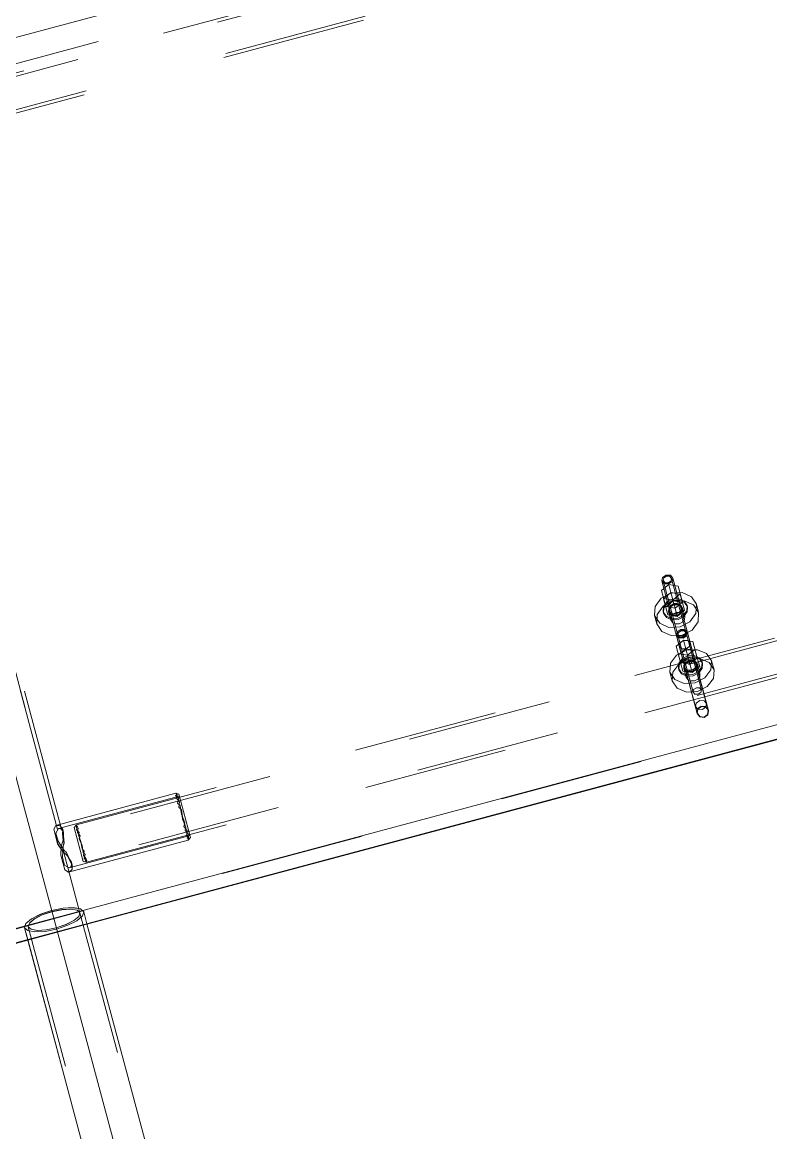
# Model space of a CAD drawing. Header units: millimetres. Extents: x -753 to 90, y 56274 to 56868.
# Drawn here: x -566.29 to -555.93, y 56703.46 to 56718.84 of the extents above; entities that cross this region are included whole.
import ezdxf

# ---------------------------------------------------------------- set-up
doc = ezdxf.new("R2010")
doc.units = ezdxf.units.MM
doc.linetypes.add('XKITLINE00', pattern=[0])
doc.linetypes.add('XKITLINE02', pattern=[4, 2, -2])
doc.layers.add('Cota', color=4, linetype='Continuous', lineweight=0)
doc.layers.add('Peça', color=2, linetype='Continuous', lineweight=0)

# ---------------------------------------------------------------- blocks, each defined once
blk = doc.blocks.new('*A832')
at = {"layer": 'Peça', "color": 7, "linetype": 'XKITLINE02', "lineweight": 0}
for p, q in [((-553.649, 56721.682), (-574.243, 56716.165)), ((-571.247, 56704.981), (-550.653, 56710.498)), ((-565.396, 56706.35), (-566.215, 56706.13))]:
    blk.add_line(p, q, dxfattribs=at)
at = {"layer": 'Peça', "color": 4, "linetype": 'XKITLINE00', "lineweight": 0}
for p, q in [((-559.92, 56720.365), (-570.045, 56717.652)), ((-571.249, 56704.988), (-550.655, 56710.505)), ((-571.199, 56704.802), (-550.605, 56710.319)), ((-550.603, 56710.313), (-565.396, 56706.35)), ((-566.215, 56706.13), (-571.197, 56704.796))]:
    blk.add_line(p, q, dxfattribs=at)
blk = doc.blocks.new('*A833')
at = {"layer": 'Peça', "color": 7, "linetype": 'XKITLINE02', "lineweight": 0}
for p, q in [((-530.75, 56727.643), (-568.228, 56717.601)), ((-568.201, 56717.655), (-530.801, 56727.676)), ((-530.634, 56727.21), (-568.112, 56717.168)), ((-530.661, 56727.156), (-568.062, 56717.135))]:
    blk.add_line(p, q, dxfattribs=at)
blk = doc.blocks.new('*A836')
at = {"layer": 'Peça', "color": 7, "linetype": 'XKITLINE02', "lineweight": 0}
for p, q in [((-565.886, 56706.54), (-566.04, 56706.488)), ((-566.016, 56706.478), (-565.881, 56706.524)), ((-565.726, 56706.572), (-565.886, 56706.54)), ((-565.881, 56706.524), (-565.742, 56706.552)), ((-565.742, 56706.552), (-565.619, 56706.559)), ((-565.586, 56706.58), (-565.726, 56706.572)), ((-565.619, 56706.559), (-565.532, 56706.543)), ((-565.486, 56706.562), (-565.586, 56706.58)), ((-565.532, 56706.543), (-565.493, 56706.507)), ((-565.493, 56706.507), (-565.509, 56706.457)), ((-565.493, 56706.507), (-561.22, 56690.559)), ((-565.442, 56706.521), (-565.486, 56706.562)), ((-565.46, 56706.464), (-565.442, 56706.521)), ((-565.442, 56706.521), (-565.398, 56706.356)), ((-566.243, 56706.359), (-566.261, 56706.302)), ((-566.165, 56706.424), (-566.243, 56706.359)), ((-566.21, 56706.315), (-566.194, 56706.366)), ((-566.194, 56706.366), (-566.126, 56706.423)), ((-566.04, 56706.488), (-566.165, 56706.424)), ((-566.126, 56706.423), (-566.016, 56706.478)), ((-565.686, 56706.344), (-565.821, 56706.299)), ((-565.577, 56706.4), (-565.686, 56706.344)), ((-565.663, 56706.335), (-565.537, 56706.398)), ((-565.509, 56706.457), (-565.577, 56706.4)), ((-565.537, 56706.398), (-565.46, 56706.464)), ((-566.261, 56706.302), (-561.988, 56690.354)), ((-566.261, 56706.302), (-566.217, 56706.261)), ((-566.217, 56706.261), (-566.117, 56706.243)), ((-566.21, 56706.315), (-561.937, 56690.367)), ((-566.171, 56706.28), (-566.21, 56706.315)), ((-566.084, 56706.264), (-566.171, 56706.28)), ((-566.117, 56706.243), (-565.976, 56706.251)), ((-565.961, 56706.271), (-566.084, 56706.264)), ((-565.976, 56706.251), (-565.817, 56706.283)), ((-565.821, 56706.299), (-565.961, 56706.271)), ((-565.817, 56706.283), (-565.663, 56706.335))]:
    blk.add_line(p, q, dxfattribs=at)
at = {"layer": 'Peça', "color": 4, "linetype": 'XKITLINE00', "lineweight": 0}
blk.add_line((-565.398, 56706.356), (-561.422, 56691.52), dxfattribs=at)
blk = doc.blocks.new('*A837')
at = {"layer": 'Peça', "color": 7, "linetype": 'XKITLINE02', "lineweight": 0}
for p, q in [((-566.04, 56706.488), (-565.886, 56706.54)), ((-565.882, 56706.524), (-566.016, 56706.478)), ((-565.886, 56706.54), (-565.727, 56706.572)), ((-565.742, 56706.552), (-565.882, 56706.524)), ((-565.619, 56706.559), (-565.742, 56706.552)), ((-565.727, 56706.572), (-565.586, 56706.58)), ((-565.532, 56706.543), (-565.619, 56706.559)), ((-565.586, 56706.58), (-565.486, 56706.562)), ((-565.493, 56706.507), (-565.532, 56706.543)), ((-565.509, 56706.457), (-565.493, 56706.507)), ((-565.493, 56706.507), (-561.22, 56690.559)), ((-565.486, 56706.562), (-565.442, 56706.521)), ((-565.442, 56706.521), (-565.46, 56706.464)), ((-565.442, 56706.521), (-565.398, 56706.356)), ((-566.261, 56706.302), (-566.243, 56706.359)), ((-566.243, 56706.359), (-566.165, 56706.424)), ((-566.194, 56706.366), (-566.21, 56706.315)), ((-566.126, 56706.423), (-566.194, 56706.366)), ((-566.165, 56706.424), (-566.04, 56706.488)), ((-566.016, 56706.478), (-566.126, 56706.423)), ((-565.821, 56706.299), (-565.687, 56706.344)), ((-565.687, 56706.344), (-565.577, 56706.4)), ((-565.538, 56706.398), (-565.663, 56706.335)), ((-565.577, 56706.4), (-565.509, 56706.457)), ((-565.46, 56706.464), (-565.538, 56706.398)), ((-566.261, 56706.302), (-566.217, 56706.137)), ((-566.217, 56706.261), (-566.261, 56706.302)), ((-566.117, 56706.243), (-566.217, 56706.261)), ((-566.21, 56706.315), (-561.937, 56690.367)), ((-566.21, 56706.315), (-566.171, 56706.28)), ((-566.171, 56706.28), (-566.084, 56706.264)), ((-565.976, 56706.251), (-566.117, 56706.243)), ((-566.084, 56706.264), (-565.961, 56706.271)), ((-565.817, 56706.283), (-565.976, 56706.251)), ((-565.961, 56706.271), (-565.821, 56706.299)), ((-565.663, 56706.335), (-565.817, 56706.283))]:
    blk.add_line(p, q, dxfattribs=at)
at = {"layer": 'Peça', "color": 4, "linetype": 'XKITLINE00', "lineweight": 0}
for p, q in [((-565.398, 56706.356), (-561.423, 56691.52)), ((-566.217, 56706.137), (-562.242, 56691.3))]:
    blk.add_line(p, q, dxfattribs=at)
blk = doc.blocks.new('*A838')
at = {"layer": 'Peça', "color": 7, "linetype": 'XKITLINE02', "lineweight": 0}
for p, q in [((-568.859, 56717.635), (-569.007, 56717.562)), ((-568.975, 56717.52), (-568.845, 56717.584)), ((-568.694, 56717.646), (-568.859, 56717.635)), ((-568.845, 56717.584), (-568.701, 56717.593)), ((-568.701, 56717.593), (-568.564, 56717.547)), ((-568.537, 56717.593), (-568.694, 56717.646)), ((-568.413, 56717.484), (-568.537, 56717.593)), ((-569.116, 56717.438), (-569.17, 56717.281)), ((-569.007, 56717.562), (-569.116, 56717.438)), ((-569.071, 56717.411), (-568.975, 56717.52)), ((-568.564, 56717.547), (-568.455, 56717.451)), ((-568.455, 56717.451), (-568.391, 56717.322)), ((-568.34, 56717.335), (-568.413, 56717.484)), ((-569.17, 56717.281), (-569.159, 56717.116)), ((-569.117, 56717.274), (-569.071, 56717.411)), ((-569.108, 56717.13), (-569.117, 56717.274)), ((-568.391, 56717.322), (-565.493, 56706.507)), ((-568.391, 56717.322), (-568.381, 56717.177)), ((-568.337, 56717.324), (-568.34, 56717.335)), ((-568.329, 56717.17), (-568.34, 56717.335)), ((-568.332, 56717.307), (-568.337, 56717.324)), ((-568.332, 56717.307), (-565.442, 56706.521)), ((-569.156, 56717.105), (-569.159, 56717.116)), ((-569.159, 56717.116), (-569.086, 56716.968)), ((-569.151, 56717.087), (-569.156, 56717.105)), ((-569.108, 56717.13), (-569.105, 56717.119)), ((-569.044, 56717), (-569.108, 56717.13)), ((-569.105, 56717.119), (-569.1, 56717.101)), ((-568.381, 56717.177), (-568.428, 56717.04)), ((-568.382, 56717.014), (-568.329, 56717.17)), ((-569.151, 56717.087), (-566.261, 56706.301)), ((-569.1, 56717.101), (-566.21, 56706.315)), ((-569.086, 56716.968), (-568.961, 56716.859)), ((-568.935, 56716.904), (-569.044, 56717)), ((-568.428, 56717.04), (-568.523, 56716.931)), ((-568.491, 56716.889), (-568.382, 56717.014)), ((-568.961, 56716.859), (-568.805, 56716.805)), ((-568.798, 56716.858), (-568.935, 56716.904)), ((-568.805, 56716.805), (-568.64, 56716.816)), ((-568.653, 56716.867), (-568.798, 56716.858)), ((-568.523, 56716.931), (-568.653, 56716.867)), ((-568.64, 56716.816), (-568.491, 56716.889)), ((-566.04, 56706.487), (-565.886, 56706.539)), ((-565.881, 56706.523), (-566.016, 56706.478)), ((-565.886, 56706.539), (-565.726, 56706.571)), ((-565.742, 56706.551), (-565.881, 56706.523)), ((-565.619, 56706.558), (-565.742, 56706.551)), ((-565.726, 56706.571), (-565.586, 56706.579)), ((-565.532, 56706.543), (-565.619, 56706.558)), ((-565.586, 56706.579), (-565.486, 56706.561)), ((-565.493, 56706.507), (-565.532, 56706.543)), ((-565.509, 56706.457), (-565.493, 56706.507)), ((-565.486, 56706.561), (-565.442, 56706.521)), ((-565.442, 56706.521), (-565.46, 56706.464)), ((-566.261, 56706.301), (-566.243, 56706.359)), ((-566.243, 56706.359), (-566.165, 56706.424)), ((-566.194, 56706.365), (-566.21, 56706.315)), ((-566.126, 56706.422), (-566.194, 56706.365)), ((-566.165, 56706.424), (-566.04, 56706.487)), ((-566.016, 56706.478), (-566.126, 56706.422)), ((-565.821, 56706.299), (-565.687, 56706.344)), ((-565.687, 56706.344), (-565.577, 56706.4)), ((-565.538, 56706.398), (-565.663, 56706.335)), ((-565.577, 56706.4), (-565.509, 56706.457)), ((-565.46, 56706.464), (-565.538, 56706.398)), ((-566.217, 56706.261), (-566.261, 56706.301)), ((-566.117, 56706.243), (-566.217, 56706.261)), ((-566.21, 56706.315), (-566.171, 56706.28)), ((-566.171, 56706.28), (-566.084, 56706.264)), ((-565.977, 56706.251), (-566.117, 56706.243)), ((-566.084, 56706.264), (-565.961, 56706.271)), ((-565.817, 56706.283), (-565.977, 56706.251)), ((-565.961, 56706.271), (-565.821, 56706.299)), ((-565.663, 56706.335), (-565.817, 56706.283))]:
    blk.add_line(p, q, dxfattribs=at)
blk = doc.blocks.new('*A840')
at = {"layer": 'Peça', "color": 7, "linetype": 'XKITLINE02', "lineweight": 0}
for p, q in [((-569.007, 56717.562), (-568.859, 56717.635)), ((-568.845, 56717.584), (-568.975, 56717.52)), ((-568.859, 56717.635), (-568.693, 56717.646)), ((-568.7, 56717.594), (-568.845, 56717.584)), ((-568.563, 56717.547), (-568.7, 56717.594)), ((-568.693, 56717.646), (-568.537, 56717.593)), ((-568.537, 56717.593), (-568.412, 56717.484)), ((-569.169, 56717.281), (-569.116, 56717.438)), ((-569.116, 56717.438), (-569.007, 56717.562)), ((-568.975, 56717.52), (-569.07, 56717.411)), ((-568.454, 56717.452), (-568.563, 56717.547)), ((-568.39, 56717.322), (-568.454, 56717.452)), ((-568.412, 56717.484), (-568.339, 56717.336)), ((-569.158, 56717.116), (-569.169, 56717.281)), ((-569.07, 56717.411), (-569.117, 56717.274)), ((-569.117, 56717.274), (-569.107, 56717.13)), ((-568.39, 56717.322), (-568.387, 56717.311)), ((-568.381, 56717.177), (-568.39, 56717.322)), ((-568.387, 56717.311), (-568.383, 56717.293)), ((-568.383, 56717.293), (-566.771, 56711.276)), ((-568.336, 56717.325), (-568.339, 56717.336)), ((-568.339, 56717.336), (-568.328, 56717.17)), ((-568.332, 56717.307), (-568.336, 56717.325)), ((-568.332, 56717.307), (-565.442, 56706.521)), ((-569.155, 56717.105), (-569.158, 56717.116)), ((-569.085, 56716.968), (-569.158, 56717.116)), ((-569.151, 56717.088), (-569.155, 56717.105)), ((-569.107, 56717.13), (-566.21, 56706.315)), ((-569.107, 56717.13), (-569.043, 56717)), ((-568.428, 56717.04), (-568.381, 56717.177)), ((-568.328, 56717.17), (-568.382, 56717.014)), ((-569.151, 56717.088), (-566.261, 56706.302)), ((-568.961, 56716.859), (-569.085, 56716.968)), ((-569.043, 56717), (-568.934, 56716.905)), ((-568.523, 56716.932), (-568.428, 56717.04)), ((-568.382, 56717.014), (-568.491, 56716.889)), ((-568.804, 56716.805), (-568.961, 56716.859)), ((-568.934, 56716.905), (-568.797, 56716.858)), ((-568.639, 56716.816), (-568.804, 56716.805)), ((-568.797, 56716.858), (-568.653, 56716.867)), ((-568.653, 56716.867), (-568.523, 56716.932)), ((-568.491, 56716.889), (-568.639, 56716.816)), ((-566.771, 56711.276), (-565.493, 56706.507)), ((-565.886, 56706.539), (-566.04, 56706.487)), ((-566.016, 56706.478), (-565.881, 56706.523)), ((-565.726, 56706.571), (-565.886, 56706.539)), ((-565.881, 56706.523), (-565.742, 56706.551)), ((-565.742, 56706.551), (-565.619, 56706.558)), ((-565.586, 56706.579), (-565.726, 56706.571)), ((-565.619, 56706.558), (-565.532, 56706.543)), ((-565.486, 56706.562), (-565.586, 56706.579)), ((-565.532, 56706.543), (-565.493, 56706.507)), ((-565.493, 56706.507), (-565.509, 56706.457)), ((-565.442, 56706.521), (-565.486, 56706.562)), ((-565.46, 56706.464), (-565.442, 56706.521)), ((-566.243, 56706.359), (-566.261, 56706.302)), ((-566.165, 56706.424), (-566.243, 56706.359)), ((-566.21, 56706.315), (-566.194, 56706.365)), ((-566.194, 56706.365), (-566.126, 56706.422)), ((-566.04, 56706.487), (-566.165, 56706.424)), ((-566.126, 56706.422), (-566.016, 56706.478)), ((-565.686, 56706.344), (-565.821, 56706.299)), ((-565.577, 56706.4), (-565.686, 56706.344)), ((-565.663, 56706.335), (-565.537, 56706.398)), ((-565.509, 56706.457), (-565.577, 56706.4)), ((-565.537, 56706.398), (-565.46, 56706.464)), ((-566.261, 56706.302), (-566.217, 56706.261)), ((-566.217, 56706.261), (-566.117, 56706.243)), ((-566.171, 56706.28), (-566.21, 56706.315)), ((-566.083, 56706.264), (-566.171, 56706.28)), ((-566.117, 56706.243), (-565.976, 56706.251)), ((-565.961, 56706.271), (-566.083, 56706.264)), ((-565.976, 56706.251), (-565.817, 56706.283)), ((-565.821, 56706.299), (-565.961, 56706.271)), ((-565.817, 56706.283), (-565.663, 56706.335))]:
    blk.add_line(p, q, dxfattribs=at)
blk = doc.blocks.new('*A1122')
at = {"layer": 'Peça', "color": 7, "linetype": 'XKITLINE02', "lineweight": 0}
for p, q in [((-565.828, 56707.719), (-564.167, 56708.164)), ((-564.115, 56708.123), (-565.79, 56707.675)), ((-564.17, 56708.135), (-564.148, 56708.148)), ((-564.127, 56708.09), (-564.17, 56708.135)), ((-564.167, 56708.164), (-564.141, 56708.123)), ((-564.148, 56708.148), (-564.167, 56708.164)), ((-564.167, 56708.164), (-564.123, 56708.152)), ((-564.141, 56708.123), (-564.161, 56708.101)), ((-564.161, 56708.101), (-564.114, 56708.043)), ((-564.142, 56708.029), (-564.127, 56708.09)), ((-564.142, 56708.029), (-564.107, 56707.995)), ((-564.114, 56708.043), (-564.126, 56707.97)), ((-564.123, 56708.152), (-563.961, 56707.549)), ((-564.126, 56707.97), (-564.09, 56707.934)), ((-564.09, 56707.874), (-564.107, 56707.995)), ((-564.09, 56707.934), (-564.072, 56707.806)), ((-564.042, 56707.754), (-564.09, 56707.874)), ((-564.072, 56707.806), (-564.026, 56707.693)), ((-564.055, 56707.705), (-564.042, 56707.754)), ((-565.856, 56707.666), (-565.828, 56707.719)), ((-565.856, 56707.666), (-565.802, 56707.462)), ((-565.828, 56707.719), (-565.781, 56707.719)), ((-565.79, 56707.675), (-565.825, 56707.611)), ((-565.796, 56707.5), (-565.825, 56707.611)), ((-565.79, 56707.675), (-565.769, 56707.675)), ((-565.781, 56707.719), (-565.761, 56707.709)), ((-565.769, 56707.675), (-565.746, 56707.663)), ((-565.761, 56707.709), (-565.731, 56707.662)), ((-565.72, 56707.623), (-565.746, 56707.663)), ((-565.731, 56707.662), (-565.733, 56707.602)), ((-565.733, 56707.602), (-565.727, 56707.516)), ((-565.72, 56707.623), (-565.731, 56707.662)), ((-565.723, 56707.573), (-565.72, 56707.623)), ((-565.715, 56707.471), (-565.723, 56707.573)), ((-563.969, 56707.578), (-565.644, 56707.129)), ((-564.008, 56707.648), (-564.055, 56707.705)), ((-564.026, 56707.693), (-564.039, 56707.646)), ((-564.039, 56707.646), (-563.996, 56707.601)), ((-564.02, 56707.574), (-564.008, 56707.648)), ((-564.02, 56707.574), (-563.991, 56707.565)), ((-563.996, 56707.601), (-564.011, 56707.54)), ((-565.735, 56707.361), (-565.802, 56707.462)), ((-565.712, 56707.372), (-565.796, 56707.5)), ((-565.76, 56707.307), (-565.753, 56707.429)), ((-565.727, 56707.516), (-565.753, 56707.429)), ((-565.727, 56707.43), (-565.736, 56707.277)), ((-565.727, 56707.43), (-565.715, 56707.471)), ((-565.654, 56707.072), (-563.994, 56707.516)), ((-564.011, 56707.54), (-563.985, 56707.54)), ((-563.994, 56707.516), (-563.991, 56707.565)), ((-563.994, 56707.516), (-563.961, 56707.549)), ((-563.985, 56707.54), (-563.994, 56707.516)), ((-565.76, 56707.307), (-565.705, 56707.103)), ((-565.736, 56707.277), (-565.706, 56707.167)), ((-565.668, 56707.298), (-565.735, 56707.361)), ((-565.712, 56707.372), (-565.68, 56707.342)), ((-565.68, 56707.342), (-565.636, 56707.251)), ((-565.631, 56707.22), (-565.668, 56707.298)), ((-565.644, 56707.129), (-565.706, 56707.167)), ((-565.644, 56707.129), (-565.626, 56707.14)), ((-565.636, 56707.251), (-565.609, 56707.208)), ((-565.599, 56707.17), (-565.631, 56707.22)), ((-565.626, 56707.14), (-565.611, 56707.161)), ((-565.614, 56707.095), (-565.601, 56707.114)), ((-565.609, 56707.208), (-565.611, 56707.161)), ((-565.599, 56707.17), (-565.609, 56707.208)), ((-565.601, 56707.114), (-565.599, 56707.17)), ((-565.705, 56707.103), (-565.654, 56707.072)), ((-565.654, 56707.072), (-565.614, 56707.095))]:
    blk.add_line(p, q, dxfattribs=at)
blk = doc.blocks.new('*A1123')
at = {"layer": 'Peça', "color": 7, "linetype": 'XKITLINE02', "lineweight": 0}
for p, q in [((-565.828, 56707.719), (-564.167, 56708.164)), ((-564.115, 56708.123), (-565.79, 56707.675)), ((-564.148, 56708.148), (-564.17, 56708.135)), ((-564.17, 56708.135), (-564.127, 56708.09)), ((-564.167, 56708.164), (-564.148, 56708.148)), ((-564.141, 56708.123), (-564.167, 56708.164)), ((-564.167, 56708.164), (-564.123, 56708.152)), ((-564.161, 56708.101), (-564.141, 56708.123)), ((-564.114, 56708.043), (-564.161, 56708.101)), ((-564.127, 56708.09), (-564.142, 56708.029)), ((-564.142, 56708.029), (-564.107, 56707.995)), ((-564.126, 56707.97), (-564.114, 56708.043)), ((-563.961, 56707.549), (-564.123, 56708.152)), ((-564.09, 56707.934), (-564.126, 56707.97)), ((-564.107, 56707.995), (-564.09, 56707.874)), ((-564.071, 56707.806), (-564.09, 56707.934)), ((-564.09, 56707.874), (-564.042, 56707.754)), ((-564.026, 56707.693), (-564.071, 56707.806)), ((-564.042, 56707.754), (-564.055, 56707.705)), ((-565.856, 56707.666), (-565.828, 56707.719)), ((-565.856, 56707.666), (-565.801, 56707.462)), ((-565.781, 56707.719), (-565.828, 56707.719)), ((-565.79, 56707.675), (-565.825, 56707.611)), ((-565.825, 56707.611), (-565.796, 56707.5)), ((-565.79, 56707.675), (-565.769, 56707.675)), ((-565.761, 56707.709), (-565.781, 56707.719)), ((-565.769, 56707.675), (-565.746, 56707.663)), ((-565.731, 56707.662), (-565.761, 56707.709)), ((-565.746, 56707.663), (-565.72, 56707.623)), ((-565.733, 56707.602), (-565.731, 56707.662)), ((-565.726, 56707.516), (-565.733, 56707.602)), ((-565.72, 56707.623), (-565.731, 56707.662)), ((-565.72, 56707.623), (-565.723, 56707.573)), ((-565.723, 56707.573), (-565.714, 56707.471)), ((-563.969, 56707.578), (-565.644, 56707.129)), ((-564.055, 56707.705), (-564.008, 56707.647)), ((-564.039, 56707.646), (-564.026, 56707.693)), ((-563.996, 56707.601), (-564.039, 56707.646)), ((-564.008, 56707.647), (-564.02, 56707.574)), ((-564.02, 56707.574), (-563.991, 56707.565)), ((-564.011, 56707.54), (-563.996, 56707.601)), ((-565.735, 56707.361), (-565.801, 56707.462)), ((-565.796, 56707.5), (-565.712, 56707.372)), ((-565.76, 56707.307), (-565.753, 56707.429)), ((-565.753, 56707.429), (-565.726, 56707.516)), ((-565.736, 56707.277), (-565.727, 56707.43)), ((-565.714, 56707.471), (-565.727, 56707.43)), ((-565.654, 56707.072), (-563.994, 56707.516)), ((-563.985, 56707.54), (-564.011, 56707.54)), ((-563.991, 56707.565), (-563.994, 56707.516)), ((-563.994, 56707.516), (-563.961, 56707.549)), ((-563.994, 56707.516), (-563.985, 56707.54)), ((-565.76, 56707.307), (-565.705, 56707.103)), ((-565.706, 56707.167), (-565.736, 56707.277)), ((-565.735, 56707.361), (-565.668, 56707.298)), ((-565.712, 56707.372), (-565.68, 56707.342)), ((-565.68, 56707.342), (-565.636, 56707.251)), ((-565.668, 56707.298), (-565.631, 56707.22)), ((-565.644, 56707.129), (-565.706, 56707.167)), ((-565.644, 56707.129), (-565.626, 56707.14)), ((-565.636, 56707.251), (-565.609, 56707.208)), ((-565.631, 56707.22), (-565.599, 56707.17)), ((-565.626, 56707.14), (-565.611, 56707.161)), ((-565.601, 56707.114), (-565.614, 56707.095)), ((-565.609, 56707.208), (-565.611, 56707.161)), ((-565.599, 56707.17), (-565.609, 56707.208)), ((-565.599, 56707.17), (-565.601, 56707.114)), ((-565.705, 56707.103), (-565.654, 56707.072)), ((-565.614, 56707.095), (-565.654, 56707.072))]:
    blk.add_line(p, q, dxfattribs=at)
blk = doc.blocks.new('*A1177')
at = {"layer": 'Peça', "color": 7, "linetype": 'XKITLINE02', "lineweight": 0}
for p, q in [((-565.541, 56707.725), (-528.14, 56717.746)), ((-528.09, 56717.713), (-565.568, 56707.671)), ((-527.974, 56717.282), (-565.453, 56707.241)), ((-565.402, 56707.208), (-528.002, 56717.229)), ((-565.574, 56707.692), (-565.541, 56707.725)), ((-565.541, 56707.725), (-565.548, 56707.706)), ((-565.543, 56707.686), (-565.541, 56707.725)), ((-565.574, 56707.692), (-565.447, 56707.22)), ((-565.548, 56707.706), (-565.527, 56707.706)), ((-565.52, 56707.679), (-565.543, 56707.686)), ((-565.527, 56707.706), (-565.539, 56707.658)), ((-565.539, 56707.658), (-565.504, 56707.621)), ((-565.529, 56707.62), (-565.52, 56707.679)), ((-565.492, 56707.574), (-565.529, 56707.62)), ((-565.504, 56707.621), (-565.515, 56707.584)), ((-565.515, 56707.584), (-565.479, 56707.494)), ((-565.502, 56707.535), (-565.492, 56707.574)), ((-565.464, 56707.439), (-565.502, 56707.535)), ((-565.479, 56707.494), (-565.464, 56707.392)), ((-565.451, 56707.343), (-565.464, 56707.439)), ((-565.464, 56707.392), (-565.435, 56707.363)), ((-565.423, 56707.316), (-565.451, 56707.343)), ((-565.435, 56707.363), (-565.444, 56707.304)), ((-565.444, 56707.304), (-565.407, 56707.258)), ((-565.435, 56707.267), (-565.423, 56707.316)), ((-565.4, 56707.231), (-565.435, 56707.267)), ((-565.453, 56707.241), (-565.457, 56707.258)), ((-565.447, 56707.22), (-565.402, 56707.208)), ((-565.407, 56707.258), (-565.423, 56707.241)), ((-565.423, 56707.241), (-565.402, 56707.208)), ((-565.418, 56707.221), (-565.4, 56707.231)), ((-565.402, 56707.208), (-565.418, 56707.221))]:
    blk.add_line(p, q, dxfattribs=at)
blk = doc.blocks.new('*A1178')
at = {"layer": 'Peça', "color": 4, "linetype": 'XKITLINE00', "lineweight": 0}
for p, q in [((-557.237, 56710.075), (-557.321, 56709.964)), ((-557.21, 56710.089), (-557.237, 56710.075)), ((-556.947, 56710.153), (-556.978, 56710.151)), ((-556.819, 56710.099), (-556.947, 56710.153)), ((-556.75, 56709.997), (-556.819, 56710.099)), ((-557.321, 56709.964), (-557.33, 56709.841)), ((-556.759, 56709.874), (-556.75, 56709.997)), ((-556.717, 56709.875), (-556.75, 56709.997)), ((-556.717, 56709.875), (-556.726, 56709.752)), ((-557.297, 56709.72), (-557.33, 56709.841)), ((-557.33, 56709.841), (-557.261, 56709.739)), ((-557.261, 56709.739), (-557.132, 56709.685)), ((-556.979, 56709.694), (-556.843, 56709.763)), ((-556.843, 56709.763), (-556.759, 56709.874)), ((-556.726, 56709.752), (-556.81, 56709.641)), ((-557.228, 56709.618), (-557.297, 56709.72)), ((-557.1, 56709.564), (-557.228, 56709.618)), ((-557.132, 56709.685), (-556.979, 56709.694)), ((-556.947, 56709.572), (-557.1, 56709.564)), ((-556.81, 56709.641), (-556.947, 56709.572))]:
    blk.add_line(p, q, dxfattribs=at)
at = {"layer": 'Peça', "color": 7, "linetype": 'XKITLINE02', "lineweight": 0}
for p, q in [((-557.196, 56710.096), (-557.21, 56710.089)), ((-557.1, 56710.144), (-557.196, 56710.096)), ((-556.978, 56710.151), (-557.1, 56710.144)), ((-557.068, 56710.023), (-556.915, 56710.031)), ((-556.915, 56710.031), (-556.786, 56709.977)), ((-557.288, 56709.843), (-557.204, 56709.954)), ((-557.204, 56709.954), (-557.068, 56710.023)), ((-557.136, 56709.893), (-557.133, 56709.934)), ((-557.136, 56709.893), (-557.104, 56709.772)), ((-557.113, 56709.859), (-557.136, 56709.893)), ((-557.133, 56709.934), (-557.105, 56709.971)), ((-557.105, 56709.971), (-557.06, 56709.994)), ((-557.06, 56709.994), (-557.009, 56709.997)), ((-556.976, 56709.875), (-557.027, 56709.873)), ((-557.009, 56709.997), (-556.966, 56709.979)), ((-556.934, 56709.857), (-556.976, 56709.875)), ((-556.946, 56709.904), (-556.974, 56709.867)), ((-556.966, 56709.979), (-556.943, 56709.945)), ((-556.943, 56709.945), (-556.946, 56709.904)), ((-556.911, 56709.823), (-556.943, 56709.945)), ((-556.786, 56709.977), (-556.717, 56709.875)), ((-557.297, 56709.72), (-557.288, 56709.843)), ((-557.071, 56709.841), (-557.113, 56709.859)), ((-557.101, 56709.813), (-557.104, 56709.772)), ((-557.104, 56709.772), (-557.081, 56709.738)), ((-557.073, 56709.85), (-557.101, 56709.813)), ((-557.081, 56709.738), (-557.038, 56709.72)), ((-557.027, 56709.873), (-557.073, 56709.85)), ((-557.02, 56709.844), (-557.071, 56709.841)), ((-557.038, 56709.72), (-556.987, 56709.722)), ((-556.974, 56709.867), (-557.02, 56709.844)), ((-556.987, 56709.722), (-556.941, 56709.745)), ((-556.941, 56709.745), (-556.913, 56709.782)), ((-556.911, 56709.823), (-556.934, 56709.857)), ((-556.913, 56709.782), (-556.911, 56709.823))]:
    blk.add_line(p, q, dxfattribs=at)
blk = doc.blocks.new('*A1179')
at = {"layer": 'Peça', "color": 7, "linetype": 'XKITLINE02', "lineweight": 0}
for p, q in [((-557.446, 56710.971), (-557.344, 56711.057)), ((-557.446, 56710.971), (-557.386, 56710.75)), ((-557.314, 56710.943), (-557.344, 56711.057)), ((-557.344, 56711.057), (-557.214, 56711.033)), ((-557.155, 56710.812), (-557.214, 56711.033)), ((-557.286, 56710.84), (-557.417, 56710.863)), ((-557.314, 56710.943), (-557.415, 56710.858)), ((-557.184, 56710.92), (-557.314, 56710.943)), ((-557.185, 56710.925), (-557.286, 56710.84)), ((-557.256, 56710.726), (-557.286, 56710.84)), ((-557.256, 56710.726), (-557.155, 56710.812)), ((-557.386, 56710.75), (-557.256, 56710.726))]:
    blk.add_line(p, q, dxfattribs=at)
blk = doc.blocks.new('*A1180')
at = {"layer": 'Peça', "color": 7, "linetype": 'XKITLINE02', "lineweight": 0}
for p, q in [((-557.415, 56710.858), (-557.314, 56710.943)), ((-557.415, 56710.858), (-557.356, 56710.636)), ((-557.284, 56710.829), (-557.385, 56710.744)), ((-557.284, 56710.829), (-557.314, 56710.943)), ((-557.314, 56710.943), (-557.184, 56710.92)), ((-557.153, 56710.806), (-557.284, 56710.829)), ((-557.155, 56710.812), (-557.256, 56710.726)), ((-557.124, 56710.698), (-557.184, 56710.92)), ((-557.256, 56710.726), (-557.386, 56710.75)), ((-557.226, 56710.613), (-557.256, 56710.726)), ((-557.226, 56710.613), (-557.124, 56710.698)), ((-557.356, 56710.636), (-557.226, 56710.613))]:
    blk.add_line(p, q, dxfattribs=at)
blk = doc.blocks.new('*A1181')
at = {"layer": 'Peça', "color": 7, "linetype": 'XKITLINE02', "lineweight": 0}
for p, q in [((-557.415, 56710.749), (-557.368, 56710.814)), ((-557.368, 56710.814), (-557.29, 56710.854)), ((-557.285, 56710.836), (-557.363, 56710.796)), ((-557.29, 56710.854), (-557.203, 56710.858)), ((-557.198, 56710.84), (-557.285, 56710.836)), ((-557.203, 56710.858), (-557.13, 56710.826)), ((-557.125, 56710.807), (-557.198, 56710.84)), ((-557.13, 56710.826), (-557.09, 56710.765)), ((-557.086, 56710.747), (-557.125, 56710.807)), ((-557.419, 56710.677), (-557.415, 56710.749)), ((-557.414, 56710.659), (-557.419, 56710.677)), ((-557.379, 56710.617), (-557.419, 56710.677)), ((-557.41, 56710.731), (-557.414, 56710.659)), ((-557.414, 56710.659), (-557.374, 56710.598)), ((-557.363, 56710.796), (-557.41, 56710.731)), ((-557.339, 56710.736), (-557.342, 56710.698)), ((-557.337, 56710.68), (-557.342, 56710.698)), ((-557.342, 56710.698), (-557.32, 56710.666)), ((-557.314, 56710.77), (-557.339, 56710.736)), ((-557.337, 56710.68), (-557.334, 56710.718)), ((-557.316, 56710.648), (-557.337, 56710.68)), ((-557.334, 56710.718), (-557.31, 56710.752)), ((-557.32, 56710.666), (-557.282, 56710.649)), ((-557.277, 56710.63), (-557.316, 56710.648)), ((-557.273, 56710.791), (-557.314, 56710.77)), ((-557.31, 56710.752), (-557.269, 56710.773)), ((-557.282, 56710.649), (-557.236, 56710.651)), ((-557.227, 56710.794), (-557.273, 56710.791)), ((-557.269, 56710.773), (-557.223, 56710.776)), ((-557.236, 56710.651), (-557.195, 56710.672)), ((-557.19, 56710.654), (-557.231, 56710.633)), ((-557.189, 56710.776), (-557.227, 56710.794)), ((-557.223, 56710.776), (-557.184, 56710.758)), ((-557.195, 56710.672), (-557.17, 56710.706)), ((-557.165, 56710.688), (-557.19, 56710.654)), ((-557.168, 56710.744), (-557.189, 56710.776)), ((-557.184, 56710.758), (-557.163, 56710.726)), ((-557.17, 56710.706), (-557.168, 56710.744)), ((-557.163, 56710.726), (-557.168, 56710.744)), ((-557.163, 56710.726), (-557.165, 56710.688)), ((-557.095, 56710.693), (-557.142, 56710.628)), ((-557.137, 56710.61), (-557.09, 56710.675)), ((-557.09, 56710.765), (-557.095, 56710.693)), ((-557.086, 56710.747), (-557.09, 56710.765)), ((-557.09, 56710.675), (-557.086, 56710.747)), ((-557.306, 56710.584), (-557.379, 56710.617)), ((-557.374, 56710.598), (-557.301, 56710.566)), ((-557.219, 56710.588), (-557.306, 56710.584)), ((-557.301, 56710.566), (-557.214, 56710.57)), ((-557.231, 56710.633), (-557.277, 56710.63)), ((-557.142, 56710.628), (-557.219, 56710.588)), ((-557.214, 56710.57), (-557.137, 56710.61))]:
    blk.add_line(p, q, dxfattribs=at)
blk = doc.blocks.new('*A1182')
at = {"layer": 'Peça', "color": 7, "linetype": 'XKITLINE02', "lineweight": 0}
for p, q in [((-557.532, 56710.753), (-557.449, 56710.867)), ((-557.449, 56710.867), (-557.313, 56710.937)), ((-557.282, 56710.824), (-557.419, 56710.754)), ((-557.313, 56710.937), (-557.159, 56710.945)), ((-557.129, 56710.831), (-557.282, 56710.824)), ((-557.159, 56710.945), (-557.03, 56710.887)), ((-557, 56710.774), (-557.129, 56710.831)), ((-557.03, 56710.887), (-556.96, 56710.781)), ((-557.54, 56710.625), (-557.532, 56710.753)), ((-557.419, 56710.754), (-557.502, 56710.639)), ((-557.344, 56710.72), (-557.346, 56710.677)), ((-557.316, 56710.564), (-557.346, 56710.677)), ((-557.346, 56710.677), (-557.323, 56710.641)), ((-557.316, 56710.758), (-557.344, 56710.72)), ((-557.271, 56710.781), (-557.316, 56710.758)), ((-557.313, 56710.606), (-557.286, 56710.644)), ((-557.286, 56710.644), (-557.24, 56710.668)), ((-557.22, 56710.784), (-557.271, 56710.781)), ((-557.24, 56710.668), (-557.189, 56710.67)), ((-557.229, 56710.625), (-557.183, 56710.648)), ((-557.177, 56710.764), (-557.22, 56710.784)), ((-557.189, 56710.67), (-557.146, 56710.651)), ((-557.183, 56710.648), (-557.156, 56710.686)), ((-557.153, 56710.729), (-557.177, 56710.764)), ((-557.156, 56710.686), (-557.153, 56710.729)), ((-557.123, 56710.615), (-557.153, 56710.729)), ((-557.146, 56710.651), (-557.123, 56710.615)), ((-556.967, 56710.653), (-557.05, 56710.539)), ((-556.93, 56710.667), (-557, 56710.774)), ((-556.96, 56710.781), (-556.967, 56710.653)), ((-556.93, 56710.667), (-556.96, 56710.781)), ((-556.937, 56710.539), (-556.93, 56710.667)), ((-557.509, 56710.512), (-557.54, 56710.625)), ((-557.469, 56710.519), (-557.54, 56710.625)), ((-557.502, 56710.639), (-557.509, 56710.512)), ((-557.509, 56710.512), (-557.439, 56710.405)), ((-557.34, 56710.461), (-557.469, 56710.519)), ((-557.323, 56710.641), (-557.28, 56710.622)), ((-557.316, 56710.564), (-557.313, 56710.606)), ((-557.293, 56710.528), (-557.316, 56710.564)), ((-557.25, 56710.509), (-557.293, 56710.528)), ((-557.28, 56710.622), (-557.229, 56710.625)), ((-557.198, 56710.511), (-557.25, 56710.509)), ((-557.153, 56710.535), (-557.198, 56710.511)), ((-557.05, 56710.539), (-557.187, 56710.469)), ((-557.125, 56710.573), (-557.153, 56710.535)), ((-557.123, 56710.615), (-557.125, 56710.573)), ((-557.02, 56710.425), (-556.937, 56710.539)), ((-557.439, 56710.405), (-557.31, 56710.348)), ((-557.187, 56710.469), (-557.34, 56710.461)), ((-557.31, 56710.348), (-557.157, 56710.355)), ((-557.157, 56710.355), (-557.02, 56710.425))]:
    blk.add_line(p, q, dxfattribs=at)
blk = doc.blocks.new('*A1183')
at = {"layer": 'Peça', "color": 4, "linetype": 'XKITLINE00', "lineweight": 0}
for p, q in [((-557.226, 56710.398), (-557.237, 56710.351)), ((-557.237, 56710.351), (-557.186, 56710.161)), ((-557.237, 56710.351), (-557.204, 56710.315)), ((-557.177, 56710.43), (-557.226, 56710.398)), ((-557.219, 56710.355), (-557.21, 56710.392)), ((-557.193, 56710.328), (-557.219, 56710.355)), ((-557.21, 56710.392), (-557.173, 56710.416)), ((-557.118, 56710.427), (-557.177, 56710.43)), ((-557.173, 56710.416), (-557.128, 56710.414)), ((-557.111, 56710.35), (-557.149, 56710.326)), ((-557.145, 56710.312), (-557.096, 56710.344)), ((-557.128, 56710.414), (-557.103, 56710.387)), ((-557.085, 56710.391), (-557.118, 56710.427)), ((-557.103, 56710.387), (-557.111, 56710.35)), ((-557.096, 56710.344), (-557.085, 56710.391)), ((-557.085, 56710.391), (-557.034, 56710.202)), ((-557.204, 56710.315), (-557.145, 56710.312)), ((-557.149, 56710.326), (-557.193, 56710.328))]:
    blk.add_line(p, q, dxfattribs=at)
at = {"layer": 'Peça', "color": 7, "linetype": 'XKITLINE02', "lineweight": 0}
for p, q in [((-557.219, 56710.355), (-557.007, 56709.565)), ((-557.103, 56710.387), (-556.891, 56709.596)), ((-557.186, 56710.25), (-557.197, 56710.202)), ((-557.197, 56710.202), (-556.949, 56709.276)), ((-557.197, 56710.202), (-557.164, 56710.166)), ((-557.137, 56710.282), (-557.186, 56710.25)), ((-557.078, 56710.279), (-557.137, 56710.282)), ((-557.105, 56710.163), (-557.056, 56710.195)), ((-557.045, 56710.243), (-557.078, 56710.279)), ((-557.056, 56710.195), (-557.045, 56710.243)), ((-557.045, 56710.243), (-556.797, 56709.317)), ((-557.034, 56710.202), (-556.927, 56709.803)), ((-557.186, 56710.161), (-557.08, 56709.762)), ((-557.164, 56710.166), (-557.105, 56710.163)), ((-556.999, 56709.602), (-557.007, 56709.565)), ((-556.961, 56709.626), (-556.999, 56709.602)), ((-556.917, 56709.624), (-556.961, 56709.626)), ((-556.891, 56709.596), (-556.917, 56709.624)), ((-556.9, 56709.56), (-556.891, 56709.596)), ((-557.007, 56709.565), (-556.982, 56709.538)), ((-556.982, 56709.538), (-556.937, 56709.536)), ((-556.937, 56709.536), (-556.9, 56709.56)), ((-556.949, 56709.276), (-556.954, 56709.294)), ((-556.941, 56709.336), (-556.949, 56709.276)), ((-556.913, 56709.228), (-556.949, 56709.276)), ((-556.893, 56709.372), (-556.941, 56709.336)), ((-556.833, 56709.364), (-556.893, 56709.372)), ((-556.797, 56709.317), (-556.833, 56709.364)), ((-556.805, 56709.257), (-556.797, 56709.317)), ((-556.797, 56709.317), (-556.802, 56709.335)), ((-556.913, 56709.228), (-556.853, 56709.22)), ((-556.853, 56709.22), (-556.805, 56709.257))]:
    blk.add_line(p, q, dxfattribs=at)
blk = doc.blocks.new('*A1184')
at = {"layer": 'Peça', "color": 7, "linetype": 'XKITLINE02', "lineweight": 0}
for p, q in [((-557.439, 56711.105), (-557.428, 56711.154)), ((-557.439, 56711.105), (-556.948, 56709.27)), ((-557.405, 56711.067), (-557.439, 56711.105)), ((-557.428, 56711.154), (-557.379, 56711.187)), ((-557.413, 56711.147), (-557.421, 56711.11)), ((-557.223, 56710.371), (-557.421, 56711.11)), ((-557.421, 56711.11), (-557.395, 56711.081)), ((-557.375, 56711.172), (-557.413, 56711.147)), ((-557.379, 56711.187), (-557.321, 56711.183)), ((-557.331, 56711.169), (-557.375, 56711.172)), ((-557.305, 56711.141), (-557.331, 56711.169)), ((-557.321, 56711.183), (-557.287, 56711.145)), ((-557.313, 56711.103), (-557.305, 56711.141)), ((-557.107, 56710.402), (-557.305, 56711.141)), ((-557.287, 56711.145), (-557.297, 56711.096)), ((-557.287, 56711.145), (-556.795, 56709.31)), ((-557.346, 56711.063), (-557.405, 56711.067)), ((-557.395, 56711.081), (-557.35, 56711.078)), ((-557.35, 56711.078), (-557.313, 56711.103)), ((-557.297, 56711.096), (-557.346, 56711.063)), ((-557.223, 56710.371), (-557.215, 56710.409)), ((-557.197, 56710.343), (-557.223, 56710.371)), ((-557.215, 56710.409), (-557.178, 56710.434)), ((-557.153, 56710.34), (-557.197, 56710.343)), ((-557.178, 56710.434), (-557.133, 56710.431)), ((-557.115, 56710.365), (-557.153, 56710.34)), ((-557.133, 56710.431), (-557.107, 56710.402)), ((-557.107, 56710.402), (-557.115, 56710.365)), ((-556.973, 56709.365), (-556.962, 56709.414)), ((-556.962, 56709.414), (-556.913, 56709.447)), ((-556.913, 56709.447), (-556.854, 56709.443)), ((-556.854, 56709.443), (-556.82, 56709.406)), ((-556.939, 56709.327), (-556.973, 56709.365)), ((-556.939, 56709.329), (-556.948, 56709.27)), ((-556.948, 56709.27), (-556.911, 56709.222)), ((-556.891, 56709.365), (-556.939, 56709.329)), ((-556.88, 56709.323), (-556.939, 56709.327)), ((-556.832, 56709.358), (-556.891, 56709.365)), ((-556.831, 56709.356), (-556.88, 56709.323)), ((-556.795, 56709.31), (-556.832, 56709.358)), ((-556.82, 56709.406), (-556.831, 56709.356)), ((-556.803, 56709.251), (-556.795, 56709.31)), ((-556.911, 56709.222), (-556.851, 56709.215)), ((-556.851, 56709.215), (-556.803, 56709.251))]:
    blk.add_line(p, q, dxfattribs=at)
blk = doc.blocks.new('*A1187')
at = {"layer": 'Peça', "color": 4, "linetype": 'XKITLINE00', "lineweight": 0}
for p, q in [((-557.205, 56710.231), (-557.24, 56710.203)), ((-557.24, 56710.203), (-557.18, 56709.977)), ((-557.052, 56710.272), (-557.008, 56710.265)), ((-557.008, 56710.265), (-556.948, 56710.039)), ((-557.212, 56710.099), (-557.082, 56710.078)), ((-557.082, 56710.078), (-556.98, 56710.161)), ((-557.05, 56709.956), (-557.082, 56710.078)), ((-556.948, 56710.039), (-557.05, 56709.956)), ((-557.05, 56709.956), (-557.18, 56709.977))]:
    blk.add_line(p, q, dxfattribs=at)
at = {"layer": 'Peça', "color": 7, "linetype": 'XKITLINE02', "lineweight": 0}
for p, q in [((-557.138, 56710.286), (-557.205, 56710.231)), ((-557.105, 56710.164), (-557.138, 56710.286)), ((-557.138, 56710.286), (-557.052, 56710.272)), ((-557.207, 56710.081), (-557.105, 56710.164)), ((-557.105, 56710.164), (-556.976, 56710.143))]:
    blk.add_line(p, q, dxfattribs=at)
blk = doc.blocks.new('*A1188')
at = {"layer": 'Peça', "color": 7, "linetype": 'XKITLINE02', "lineweight": 0}
for p, q in [((-557.105, 56710.164), (-557.207, 56710.081)), ((-557.207, 56710.081), (-557.18, 56709.977)), ((-557.175, 56709.96), (-557.073, 56710.043)), ((-557.073, 56710.043), (-557.105, 56710.164)), ((-556.976, 56710.143), (-557.105, 56710.164)), ((-557.073, 56710.043), (-556.943, 56710.022)), ((-556.976, 56710.143), (-556.948, 56710.039))]:
    blk.add_line(p, q, dxfattribs=at)
at = {"layer": 'Peça', "color": 4, "linetype": 'XKITLINE00', "lineweight": 0}
for p, q in [((-557.05, 56709.956), (-556.948, 56710.039)), ((-556.948, 56710.039), (-556.915, 56709.918)), ((-557.05, 56709.956), (-557.18, 56709.977)), ((-557.18, 56709.977), (-557.147, 56709.855)), ((-557.017, 56709.835), (-557.05, 56709.956)), ((-556.915, 56709.918), (-557.017, 56709.835)), ((-557.017, 56709.835), (-557.147, 56709.855))]:
    blk.add_line(p, q, dxfattribs=at)
blk = doc.blocks.new('*A1189')
at = {"layer": 'Peça', "color": 7, "linetype": 'XKITLINE02', "lineweight": 0}
for p, q in [((-557.079, 56710.066), (-557.157, 56710.027)), ((-557.151, 56710.008), (-557.074, 56710.047)), ((-556.992, 56710.071), (-557.079, 56710.066)), ((-557.074, 56710.047), (-556.987, 56710.052)), ((-556.992, 56710.071), (-556.952, 56710.054)), ((-556.987, 56710.052), (-556.915, 56710.021)), ((-557.204, 56709.875), (-557.199, 56709.945)), ((-557.199, 56709.945), (-557.151, 56710.008)), ((-557.157, 56710.027), (-557.183, 56709.992)), ((-557.132, 56709.915), (-557.129, 56709.952)), ((-557.127, 56709.896), (-557.132, 56709.915)), ((-557.111, 56709.885), (-557.132, 56709.915)), ((-557.129, 56709.952), (-557.104, 56709.985)), ((-557.124, 56709.933), (-557.127, 56709.896)), ((-557.127, 56709.896), (-557.106, 56709.865)), ((-557.099, 56709.966), (-557.124, 56709.933)), ((-557.073, 56709.868), (-557.111, 56709.885)), ((-557.104, 56709.985), (-557.086, 56709.994)), ((-557.099, 56709.966), (-557.081, 56709.975)), ((-557.086, 56709.994), (-557.063, 56710.006)), ((-557.081, 56709.975), (-557.058, 56709.987)), ((-557.063, 56710.006), (-557.017, 56710.009)), ((-557.058, 56709.987), (-557.012, 56709.989)), ((-556.986, 56709.892), (-557.027, 56709.871)), ((-557.017, 56710.009), (-556.979, 56709.993)), ((-557.012, 56709.989), (-556.994, 56709.982)), ((-556.994, 56709.982), (-556.974, 56709.973)), ((-556.961, 56709.925), (-556.986, 56709.892)), ((-556.981, 56709.872), (-556.955, 56709.905)), ((-556.979, 56709.993), (-556.958, 56709.962)), ((-556.953, 56709.942), (-556.974, 56709.973)), ((-556.958, 56709.962), (-556.961, 56709.925)), ((-556.953, 56709.942), (-556.958, 56709.962)), ((-556.955, 56709.905), (-556.953, 56709.942)), ((-556.915, 56710.021), (-556.876, 56709.963)), ((-557.106, 56709.865), (-557.068, 56709.849)), ((-557.027, 56709.871), (-557.073, 56709.868)), ((-557.068, 56709.849), (-557.022, 56709.852)), ((-557.022, 56709.852), (-556.981, 56709.872))]:
    blk.add_line(p, q, dxfattribs=at)
at = {"layer": 'Peça', "color": 4, "linetype": 'XKITLINE00', "lineweight": 0}
for p, q in [((-556.952, 56710.054), (-556.92, 56710.04)), ((-556.881, 56709.983), (-556.92, 56710.04)), ((-557.204, 56709.964), (-557.209, 56709.895)), ((-557.204, 56709.875), (-557.209, 56709.895)), ((-557.209, 56709.895), (-557.17, 56709.837)), ((-557.183, 56709.992), (-557.204, 56709.964)), ((-557.165, 56709.817), (-557.204, 56709.875)), ((-556.933, 56709.85), (-556.886, 56709.913)), ((-556.88, 56709.893), (-556.928, 56709.831)), ((-556.886, 56709.913), (-556.881, 56709.983)), ((-556.876, 56709.963), (-556.881, 56709.983)), ((-556.876, 56709.963), (-556.88, 56709.893)), ((-557.17, 56709.837), (-557.097, 56709.806)), ((-557.092, 56709.787), (-557.165, 56709.817)), ((-557.097, 56709.806), (-557.011, 56709.811)), ((-557.006, 56709.791), (-557.092, 56709.787)), ((-557.011, 56709.811), (-556.933, 56709.85)), ((-556.928, 56709.831), (-557.006, 56709.791))]:
    blk.add_line(p, q, dxfattribs=at)
blk = doc.blocks.new('*A1208')
at = {"layer": 'Peça', "color": 7, "linetype": 'XKITLINE02', "lineweight": 0}
for p, q in [((-565.541, 56707.725), (-528.14, 56717.746)), ((-528.09, 56717.713), (-565.568, 56707.671)), ((-527.974, 56717.282), (-565.453, 56707.241)), ((-565.402, 56707.208), (-528.002, 56717.229)), ((-565.574, 56707.692), (-565.541, 56707.725)), ((-565.548, 56707.706), (-565.541, 56707.725)), ((-565.541, 56707.725), (-565.543, 56707.686)), ((-565.574, 56707.692), (-565.447, 56707.22)), ((-565.527, 56707.706), (-565.548, 56707.706)), ((-565.543, 56707.686), (-565.52, 56707.679)), ((-565.539, 56707.657), (-565.527, 56707.706)), ((-565.505, 56707.621), (-565.539, 56707.657)), ((-565.52, 56707.679), (-565.529, 56707.62)), ((-565.529, 56707.62), (-565.492, 56707.574)), ((-565.515, 56707.584), (-565.505, 56707.621)), ((-565.479, 56707.494), (-565.515, 56707.584)), ((-565.492, 56707.574), (-565.502, 56707.535)), ((-565.502, 56707.535), (-565.464, 56707.439)), ((-565.464, 56707.392), (-565.479, 56707.494)), ((-565.464, 56707.439), (-565.451, 56707.343)), ((-565.435, 56707.363), (-565.464, 56707.392)), ((-565.451, 56707.343), (-565.423, 56707.316)), ((-565.444, 56707.304), (-565.435, 56707.363)), ((-565.407, 56707.258), (-565.444, 56707.304)), ((-565.423, 56707.316), (-565.435, 56707.267)), ((-565.435, 56707.267), (-565.4, 56707.231)), ((-565.447, 56707.22), (-565.402, 56707.208)), ((-565.423, 56707.241), (-565.407, 56707.258)), ((-565.402, 56707.208), (-565.423, 56707.241)), ((-565.4, 56707.231), (-565.418, 56707.221)), ((-565.418, 56707.221), (-565.402, 56707.208))]:
    blk.add_line(p, q, dxfattribs=at)
blk = doc.blocks.new('*A2184')
at = {"layer": 'Cota', "color": 7, "linetype": 'XKITLINE00', "lineweight": 0}
blk.add_line((-561.578, 56690.463), (-580.96, 56762.798), dxfattribs=at)
blk = doc.blocks.new('*A2185')
at = {"layer": 'Cota', "color": 7, "linetype": 'XKITLINE00', "lineweight": 0}
blk.add_line((-561.578, 56690.463), (-580.96, 56762.798), dxfattribs=at)

msp = doc.modelspace()

# ---------------------------------------------------------------- block references
at = {"lineweight": 0}
for name in ['*A2185', '*A2184', '*A833', '*A832', '*A1177', '*A1208', '*A838', '*A840', '*A1184', '*A1179', '*A1182', '*A1181', '*A1180', '*A1183', '*A1187', '*A1178', '*A1189', '*A1188', '*A1122', '*A1123', '*A836', '*A837']:
    msp.add_blockref(name, (0, 0), dxfattribs=at)

doc.saveas('drawing.dxf')
